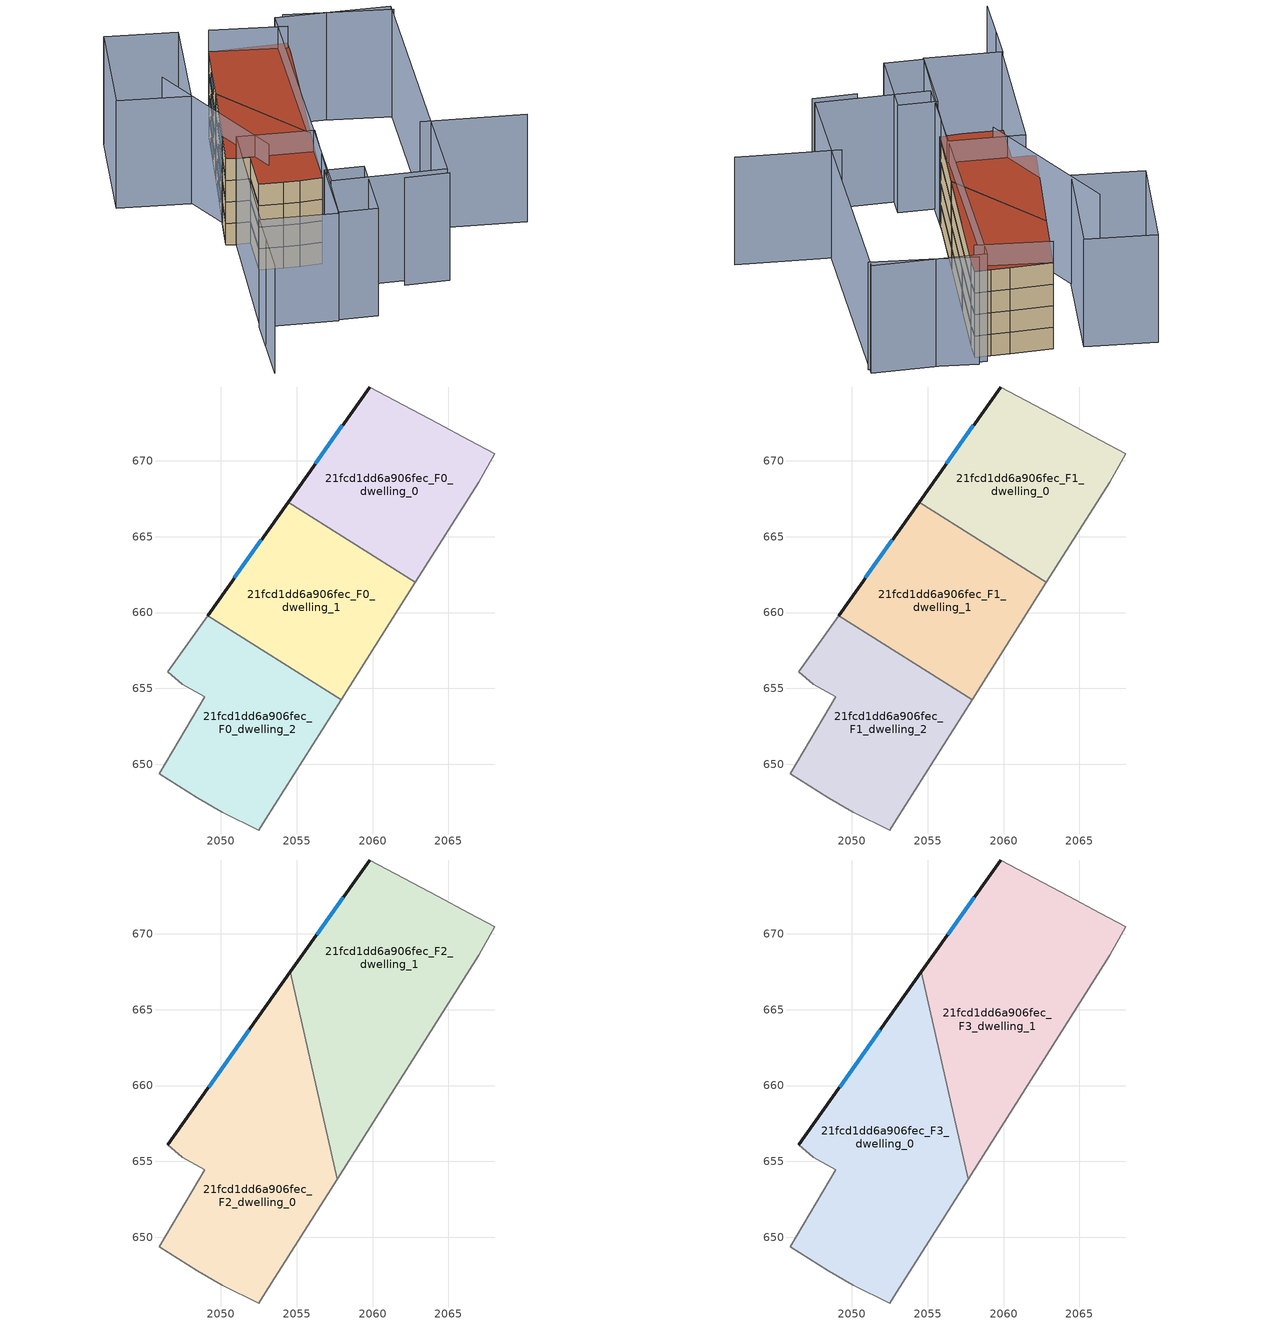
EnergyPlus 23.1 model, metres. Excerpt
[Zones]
21fcd1dd6a906fec_F0_dwelling_0
 floor ground (EU_floor_Construction): 2066.37,671.35 2068.05,670.47 2066.99,668.59 2062.82,661.98 2054.43,667.28 2059.81,674.87 2064.3,672.47 z0
 wall outside (EU_wall_Construction): 2059.81,674.87 2054.43,667.28 z0:3
 wall adiabatic (EU_wall_Construction): 2062.82,661.98 2066.99,668.59 2068.05,670.47 2066.37,671.35 2064.3,672.47 2059.81,674.87 z0:3
 wall to 21fcd1dd6a906fec_F0_dwelling_1 (EU_wall_Construction): 2054.43,667.28 2062.82,661.98 z0:3
 window (EU_Window_Construction): 2058.01,672.34 2056.22,669.81 z1:2
21fcd1dd6a906fec_F0_dwelling_1
 floor ground (EU_floor_Construction): 2062.82,661.98 2057.93,654.25 2049.14,659.8 2054.43,667.28 z0
 wall outside (EU_wall_Construction): 2054.43,667.28 2049.14,659.8 z0:3
 wall to 21fcd1dd6a906fec_F0_dwelling_2 (EU_wall_Construction): 2049.14,659.8 2057.93,654.25 z0:3
 wall adiabatic (EU_wall_Construction): 2057.93,654.25 2062.82,661.98 z0:3
 window (EU_Window_Construction): 2052.67,664.79 2050.9,662.3 z1:2
21fcd1dd6a906fec_F0_dwelling_2
 floor ground (EU_floor_Construction): 2057.93,654.25 2052.92,646.35 2052.51,645.67 2050.09,646.83 2048.45,647.81 2045.95,649.38 2048.93,654.45 2047.47,655.29 2046.5,656.09 2049.14,659.8 z0
 wall adiabatic (EU_wall_Construction): 2049.14,659.8 2046.5,656.09 2047.47,655.29 2048.93,654.45 2045.95,649.38 2048.45,647.81 2050.09,646.83 2052.51,645.67 2052.92,646.35 2057.93,654.25 z0:3
21fcd1dd6a906fec_F1_dwelling_0
 floor to 21fcd1dd6a906fec_F0_dwelling_0 (EU_floor_Construction): 2066.37,671.35 2068.05,670.47 2066.99,668.59 2062.82,661.98 2054.43,667.28 2059.81,674.87 2064.3,672.47 z3
 wall outside (EU_wall_Construction): 2059.81,674.87 2054.43,667.28 z3:6
 wall adiabatic (EU_wall_Construction): 2062.82,661.98 2066.99,668.59 2068.05,670.47 2066.37,671.35 2064.3,672.47 2059.81,674.87 z3:6
 wall to 21fcd1dd6a906fec_F1_dwelling_1 (EU_wall_Construction): 2054.43,667.28 2062.82,661.98 z3:6
 window (EU_Window_Construction): 2058.01,672.34 2056.22,669.81 z4:5
21fcd1dd6a906fec_F1_dwelling_1
 floor to 21fcd1dd6a906fec_F0_dwelling_1 (EU_floor_Construction): 2062.82,661.98 2057.93,654.25 2049.14,659.8 2054.43,667.28 z3
 wall outside (EU_wall_Construction): 2054.43,667.28 2049.14,659.8 z3:6
 wall to 21fcd1dd6a906fec_F1_dwelling_2 (EU_wall_Construction): 2049.14,659.8 2057.93,654.25 z3:6
 wall adiabatic (EU_wall_Construction): 2057.93,654.25 2062.82,661.98 z3:6
 window (EU_Window_Construction): 2052.67,664.79 2050.9,662.3 z4:5
21fcd1dd6a906fec_F1_dwelling_2
 floor to 21fcd1dd6a906fec_F0_dwelling_2 (EU_floor_Construction): 2057.93,654.25 2052.92,646.35 2052.51,645.67 2050.09,646.83 2048.45,647.81 2045.95,649.38 2048.93,654.45 2047.47,655.29 2046.5,656.09 2049.14,659.8 z3
 wall adiabatic (EU_wall_Construction): 2049.14,659.8 2046.5,656.09 2047.47,655.29 2048.93,654.45 2045.95,649.38 2048.45,647.81 2050.09,646.83 2052.51,645.67 2052.92,646.35 2057.93,654.25 z3:6
21fcd1dd6a906fec_F2_dwelling_0
 floor to 21fcd1dd6a906fec_F1_dwelling_2 (EU_floor_Construction): 2057.51,654.51 2057.66,653.84 2052.92,646.35 2052.51,645.67 2050.09,646.83 2048.45,647.81 2045.95,649.38 2048.93,654.45 2047.47,655.29 2046.5,656.09 2049.14,659.8 z6
 floor to 21fcd1dd6a906fec_F1_dwelling_1 (EU_floor_Construction): 2054.66,667.14 2057.51,654.51 2049.14,659.8 2054.43,667.28 z6
 floor to 21fcd1dd6a906fec_F1_dwelling_0 (EU_floor_Construction): 2054.58,667.49 2054.66,667.14 2054.43,667.28 z6
 wall outside (EU_wall_Construction): 2054.58,667.49 2046.5,656.09 z6:9
 wall adiabatic (EU_wall_Construction): 2046.5,656.09 2047.47,655.29 2048.93,654.45 2045.95,649.38 2048.45,647.81 2050.09,646.83 2052.51,645.67 2052.92,646.35 2057.66,653.84 z6:9
 wall to 21fcd1dd6a906fec_F2_dwelling_1 (EU_wall_Construction): 2057.66,653.84 2054.58,667.49 z6:9
 window (EU_Window_Construction): 2051.89,663.69 2049.2,659.89 z7:8
21fcd1dd6a906fec_F2_dwelling_1
 floor to 21fcd1dd6a906fec_F1_dwelling_0 (EU_floor_Construction): 2066.37,671.35 2068.05,670.47 2066.99,668.59 2062.82,661.98 2054.66,667.14 2054.58,667.49 2059.81,674.87 2064.3,672.47 z6
 floor to 21fcd1dd6a906fec_F1_dwelling_2 (EU_floor_Construction): 2057.93,654.25 2057.66,653.84 2057.51,654.51 z6
 floor to 21fcd1dd6a906fec_F1_dwelling_1 (EU_floor_Construction): 2062.82,661.98 2057.93,654.25 2057.51,654.51 2054.66,667.14 z6
 wall outside (EU_wall_Construction): 2059.81,674.87 2054.58,667.49 z6:9
 wall adiabatic (EU_wall_Construction): 2057.66,653.84 2066.99,668.59 2068.05,670.47 2066.37,671.35 2064.3,672.47 2059.81,674.87 z6:9
 window (EU_Window_Construction): 2058.06,672.41 2056.32,669.95 z7:8
21fcd1dd6a906fec_F3_dwelling_0
 floor to 21fcd1dd6a906fec_F2_dwelling_0 (EU_floor_Construction): 2054.58,667.49 2057.66,653.84 2052.92,646.35 2052.51,645.67 2050.09,646.83 2048.45,647.81 2045.95,649.38 2048.93,654.45 2047.47,655.29 2046.5,656.09 z9
 wall outside (EU_wall_Construction): 2054.58,667.49 2046.5,656.09 z9:12
 wall adiabatic (EU_wall_Construction): 2046.5,656.09 2047.47,655.29 2048.93,654.45 2045.95,649.38 2048.45,647.81 2050.09,646.83 2052.51,645.67 2052.92,646.35 2057.66,653.84 z9:12
 wall to 21fcd1dd6a906fec_F3_dwelling_1 (EU_wall_Construction): 2057.66,653.84 2054.58,667.49 z9:12
 window (EU_Window_Construction): 2051.89,663.69 2049.2,659.89 z10:11
 roof outside (EU_roof_Construction): 2052.92,646.35 2057.66,653.84 2054.58,667.49 2046.5,656.09 2047.47,655.29 2048.93,654.45 2045.95,649.38 2048.45,647.81 2050.09,646.83 2052.51,645.67 z12
21fcd1dd6a906fec_F3_dwelling_1
 floor to 21fcd1dd6a906fec_F2_dwelling_1 (EU_floor_Construction): 2066.37,671.35 2068.05,670.47 2066.99,668.59 2057.66,653.84 2054.58,667.49 2059.81,674.87 2064.3,672.47 z9
 wall outside (EU_wall_Construction): 2059.81,674.87 2054.58,667.49 z9:12
 wall adiabatic (EU_wall_Construction): 2057.66,653.84 2066.99,668.59 2068.05,670.47 2066.37,671.35 2064.3,672.47 2059.81,674.87 z9:12
 window (EU_Window_Construction): 2058.06,672.41 2056.32,669.95 z10:11
 roof outside (EU_roof_Construction): 2057.66,653.84 2066.99,668.59 2068.05,670.47 2066.37,671.35 2064.3,672.47 2059.81,674.87 2054.58,667.49 z12
shading: 2033.13,631.31 2036.02,636.39 / 2056.93,635.91 2061.64,633.34 / 2035.98,636.33 2038.04,639.97 / 2049.13,670.7 2049.38,651.62 / 2076.68,637.08 2065.99,643.9 / 2079.24,664.42 2068.52,671.85 / 2067.41,669.54 2059.8,674.87 / 2050.34,632.92 2046.19,635.3 / 2046.19,635.3 2050.74,643.23 / 2050.74,643.23 2054.89,640.85 / 2054.89,640.85 2050.34,632.92 / 2038.15,639.91 2047.49,655.32 / 2047.49,655.32 2055.44,650.5 / 2055.44,650.5 2046.1,635.09 / 2046.1,635.09 2038.15,639.91 / 2079.43,665.14 2061.92,634.13 / 2061.92,634.13 2049.87,640.94 / 2049.87,640.94 2067.38,671.95 / 2067.38,671.95 2079.43,665.14 / 2056.81,676.89 2049.06,665.36 / 2049.06,665.36 2041.75,670.27 / 2041.75,670.27 2049.51,681.8 / 2049.51,681.8 2056.81,676.89 z0:15
[Building]
EU S2 Campaign: North Axis=0; Terrain=City; Solar Distribution=FullExterior
[Site:Location]
Bologna: Latitude=44.5; Longitude=11.25; Time Zone=1; Elevation=37
[SizingPeriod:WeatherFileDays]
AnnualSizingPeriod: Begin Month=1; Begin Day of Month=1; End Month=12; End Day of Month=31; Day of Week for Start Day=Monday; Use Weather File Daylight Saving Period=No; Use Weather File Rain and Snow Indicators=No
[MATERIAL]
EU_InternalMass_Material: Roughness=MediumRough; Thickness=0.1; Conductivity=1; Density=1800; Specific Heat=900; Thermal Absorptance=0.9; Solar Absorptance=0.7; Visible Absorptance=0.7
[MATERIAL:NOMASS] Roughness=MediumRough; Thermal Absorptance=0.9; Solar Absorptance=0.7; Visible Absorptance=0.7
Name | Thermal Resistance
EU_wall_NoMass | 0.937881
EU_roof_NoMass | 0.548572
EU_floor_NoMass | 0.71348
[WINDOWMATERIAL:SIMPLEGLAZINGSYSTEM]
EU_Window_SimpleGlazing: UFactor=4.25633; Solar Heat Gain Coefficient=0.85; Visible Transmittance=0.85
[CONSTRUCTION]
EU_wall_Construction: EU_wall_NoMass
EU_roof_Construction: EU_roof_NoMass
EU_floor_Construction: EU_floor_NoMass
EU_Window_Construction: EU_Window_SimpleGlazing
EU_InternalMass_Construction: EU_InternalMass_Material
[ZONE] Type=1; Multiplier=1; Ceiling Height=autocalculate; Floor Area=autocalculate; Part of Total Floor Area=Yes
Name | Volume
21fcd1dd6a906fec_F0_dwelling_0; 21fcd1dd6a906fec_F1_dwelling_0 | 278.787
21fcd1dd6a906fec_F2_dwelling_0; 21fcd1dd6a906fec_F3_dwelling_0 | 418.191
21fcd1dd6a906fec_F0_dwelling_1; 21fcd1dd6a906fec_F1_dwelling_1 | 278.788
21fcd1dd6a906fec_F2_dwelling_1; 21fcd1dd6a906fec_F3_dwelling_1 | 418.202
21fcd1dd6a906fec_F0_dwelling_2; 21fcd1dd6a906fec_F1_dwelling_2 | 278.804
[INTERNALMASS] Construction=EU_InternalMass_Construction
Name | Zone or ZoneList | Surface Area
21fcd1dd6a906fec_F0_dwelling_0_EU_InternalMass | 21fcd1dd6a906fec_F0_dwelling_0 | 92.9292
21fcd1dd6a906fec_F0_dwelling_1_EU_InternalMass | 21fcd1dd6a906fec_F0_dwelling_1 | 92.9297
21fcd1dd6a906fec_F0_dwelling_2_EU_InternalMass | 21fcd1dd6a906fec_F0_dwelling_2 | 92.9345
21fcd1dd6a906fec_F1_dwelling_0_EU_InternalMass | 21fcd1dd6a906fec_F1_dwelling_0 | 92.9292
21fcd1dd6a906fec_F1_dwelling_1_EU_InternalMass | 21fcd1dd6a906fec_F1_dwelling_1 | 92.9297
21fcd1dd6a906fec_F1_dwelling_2_EU_InternalMass | 21fcd1dd6a906fec_F1_dwelling_2 | 92.9345
21fcd1dd6a906fec_F2_dwelling_0_EU_InternalMass | 21fcd1dd6a906fec_F2_dwelling_0 | 139.397
21fcd1dd6a906fec_F2_dwelling_1_EU_InternalMass | 21fcd1dd6a906fec_F2_dwelling_1 | 139.401
21fcd1dd6a906fec_F3_dwelling_0_EU_InternalMass | 21fcd1dd6a906fec_F3_dwelling_0 | 139.397
21fcd1dd6a906fec_F3_dwelling_1_EU_InternalMass | 21fcd1dd6a906fec_F3_dwelling_1 | 139.401
[OTHEREQUIPMENT] Fuel Type=Electricity; Design Level Calculation Method=Watts/Area; Power per Zone Floor Area=1; Fraction Latent=0; Fraction Radiant=0; Fraction Lost=0; Carbon Dioxide Generation Rate=0; EndUse Subcategory=EU_Step8_InternalGains
Name | Zone or ZoneList or Space or SpaceList | Schedule
EU_Step8_InternalGain_21fcd1dd6a906fec_F0_dwelling_0_f000 | 21fcd1dd6a906fec_F0_dwelling_0 | EU_Step8_GainSchedule_21fcd1dd6a906fec_F0_dwelling_0_f000
EU_Step8_InternalGain_21fcd1dd6a906fec_F0_dwelling_1_f000 | 21fcd1dd6a906fec_F0_dwelling_1 | EU_Step8_GainSchedule_21fcd1dd6a906fec_F0_dwelling_1_f000
EU_Step8_InternalGain_21fcd1dd6a906fec_F0_dwelling_2_f000 | 21fcd1dd6a906fec_F0_dwelling_2 | EU_Step8_GainSchedule_21fcd1dd6a906fec_F0_dwelling_2_f000
EU_Step8_InternalGain_21fcd1dd6a906fec_F1_dwelling_0_f000 | 21fcd1dd6a906fec_F1_dwelling_0 | EU_Step8_GainSchedule_21fcd1dd6a906fec_F1_dwelling_0_f000
EU_Step8_InternalGain_21fcd1dd6a906fec_F1_dwelling_1_f000 | 21fcd1dd6a906fec_F1_dwelling_1 | EU_Step8_GainSchedule_21fcd1dd6a906fec_F1_dwelling_1_f000
EU_Step8_InternalGain_21fcd1dd6a906fec_F1_dwelling_2_f000 | 21fcd1dd6a906fec_F1_dwelling_2 | EU_Step8_GainSchedule_21fcd1dd6a906fec_F1_dwelling_2_f000
EU_Step8_InternalGain_21fcd1dd6a906fec_F2_dwelling_0_f000 | 21fcd1dd6a906fec_F2_dwelling_0 | EU_Step8_GainSchedule_21fcd1dd6a906fec_F2_dwelling_0_f000
EU_Step8_InternalGain_21fcd1dd6a906fec_F2_dwelling_1_f000 | 21fcd1dd6a906fec_F2_dwelling_1 | EU_Step8_GainSchedule_21fcd1dd6a906fec_F2_dwelling_1_f000
EU_Step8_InternalGain_21fcd1dd6a906fec_F3_dwelling_0_f000 | 21fcd1dd6a906fec_F3_dwelling_0 | EU_Step8_GainSchedule_21fcd1dd6a906fec_F3_dwelling_0_f000
EU_Step8_InternalGain_21fcd1dd6a906fec_F3_dwelling_1_f000 | 21fcd1dd6a906fec_F3_dwelling_1 | EU_Step8_GainSchedule_21fcd1dd6a906fec_F3_dwelling_1_f000
[ZONEVENTILATION:DESIGNFLOWRATE] Schedule=EU_AlwaysOn; Design Flow Rate Calculation Method=AirChanges/Hour; Air Changes per Hour=0.687892; Ventilation Type=Natural; Fan Pressure Rise=0; Fan Total Efficiency=1; Constant Term Coefficient=1; Temperature Term Coefficient=0; Velocity Term Coefficient=0; Velocity Squared Term Coefficient=0; Minimum Indoor Temperature=-100; Maximum Indoor Temperature=100; Delta Temperature=-100; Minimum Outdoor Temperature=-100; Maximum Outdoor Temperature=100; Maximum Wind Speed=40
Name | Zone or ZoneList or Space or SpaceList
EU_ConstantAir_21fcd1dd6a906fec_F0_dwelling_0 | 21fcd1dd6a906fec_F0_dwelling_0
EU_ConstantAir_21fcd1dd6a906fec_F0_dwelling_1 | 21fcd1dd6a906fec_F0_dwelling_1
EU_ConstantAir_21fcd1dd6a906fec_F0_dwelling_2 | 21fcd1dd6a906fec_F0_dwelling_2
EU_ConstantAir_21fcd1dd6a906fec_F1_dwelling_0 | 21fcd1dd6a906fec_F1_dwelling_0
EU_ConstantAir_21fcd1dd6a906fec_F1_dwelling_1 | 21fcd1dd6a906fec_F1_dwelling_1
EU_ConstantAir_21fcd1dd6a906fec_F1_dwelling_2 | 21fcd1dd6a906fec_F1_dwelling_2
EU_ConstantAir_21fcd1dd6a906fec_F2_dwelling_0 | 21fcd1dd6a906fec_F2_dwelling_0
EU_ConstantAir_21fcd1dd6a906fec_F2_dwelling_1 | 21fcd1dd6a906fec_F2_dwelling_1
EU_ConstantAir_21fcd1dd6a906fec_F3_dwelling_0 | 21fcd1dd6a906fec_F3_dwelling_0
EU_ConstantAir_21fcd1dd6a906fec_F3_dwelling_1 | 21fcd1dd6a906fec_F3_dwelling_1
[HVACTEMPLATE:THERMOSTAT] Constant Heating Setpoint=20; Constant Cooling Setpoint=50
EU_HeatOnly_21fcd1dd6a906fec_F0_dwelling_0; EU_HeatOnly_21fcd1dd6a906fec_F0_dwelling_1; EU_HeatOnly_21fcd1dd6a906fec_F0_dwelling_2; EU_HeatOnly_21fcd1dd6a906fec_F1_dwelling_0; EU_HeatOnly_21fcd1dd6a906fec_F1_dwelling_1; EU_HeatOnly_21fcd1dd6a906fec_F1_dwelling_2; EU_HeatOnly_21fcd1dd6a906fec_F2_dwelling_0; EU_HeatOnly_21fcd1dd6a906fec_F2_dwelling_1; EU_HeatOnly_21fcd1dd6a906fec_F3_dwelling_0; EU_HeatOnly_21fcd1dd6a906fec_F3_dwelling_1
[HVACTEMPLATE:ZONE:IDEALLOADSAIRSYSTEM] System Availability Schedule=EU_AlwaysOn; Maximum Heating Supply Air Temperature=50; Minimum Cooling Supply Air Temperature=13; Maximum Heating Supply Air Humidity Ratio=0.0156; Minimum Cooling Supply Air Humidity Ratio=0.0077; Heating Limit=NoLimit; Cooling Limit=NoLimit; Heating Availability Schedule=EU_AlwaysOn; Cooling Availability Schedule=EU_CoolingOff; Dehumidification Control Type=ConstantSensibleHeatRatio; Cooling Sensible Heat Ratio=0.7; Dehumidification Setpoint=60; Humidification Control Type=None; Humidification Setpoint=30; Outdoor Air Method=None; Outdoor Air Flow Rate per Person=0.00944; Outdoor Air Flow Rate per Zone Floor Area=0; Outdoor Air Flow Rate per Zone=0; Demand Controlled Ventilation Type=None; Outdoor Air Economizer Type=NoEconomizer; Heat Recovery Type=None; Sensible Heat Recovery Effectiveness=0.7; Latent Heat Recovery Effectiveness=0.65
Name | Template Thermostat
21fcd1dd6a906fec_F0_dwelling_0 | EU_HeatOnly_21fcd1dd6a906fec_F0_dwelling_0
21fcd1dd6a906fec_F0_dwelling_1 | EU_HeatOnly_21fcd1dd6a906fec_F0_dwelling_1
21fcd1dd6a906fec_F0_dwelling_2 | EU_HeatOnly_21fcd1dd6a906fec_F0_dwelling_2
21fcd1dd6a906fec_F1_dwelling_0 | EU_HeatOnly_21fcd1dd6a906fec_F1_dwelling_0
21fcd1dd6a906fec_F1_dwelling_1 | EU_HeatOnly_21fcd1dd6a906fec_F1_dwelling_1
21fcd1dd6a906fec_F1_dwelling_2 | EU_HeatOnly_21fcd1dd6a906fec_F1_dwelling_2
21fcd1dd6a906fec_F2_dwelling_0 | EU_HeatOnly_21fcd1dd6a906fec_F2_dwelling_0
21fcd1dd6a906fec_F2_dwelling_1 | EU_HeatOnly_21fcd1dd6a906fec_F2_dwelling_1
21fcd1dd6a906fec_F3_dwelling_0 | EU_HeatOnly_21fcd1dd6a906fec_F3_dwelling_0
21fcd1dd6a906fec_F3_dwelling_1 | EU_HeatOnly_21fcd1dd6a906fec_F3_dwelling_1
[SIZING:ZONE] Zone Cooling Design Supply Air Temperature Input Method=SupplyAirTemperature; Zone Cooling Design Supply Air Temperature=13; Zone Heating Design Supply Air Temperature Input Method=SupplyAirTemperature; Zone Heating Design Supply Air Temperature=50; Zone Cooling Design Supply Air Humidity Ratio=0.008; Zone Heating Design Supply Air Humidity Ratio=0.008; Cooling Design Air Flow Method=DesignDay; Cooling Design Air Flow Rate=0; Cooling Minimum Air Flow per Zone Floor Area=0.000762; Cooling Minimum Air Flow=0; Cooling Minimum Air Flow Fraction=0.2; Heating Design Air Flow Method=DesignDay; Heating Design Air Flow Rate=0; Heating Maximum Air Flow per Zone Floor Area=0.002032; Heating Maximum Air Flow=0.141576; Heating Maximum Air Flow Fraction=0.3; Account for Dedicated Outdoor Air System=No; Dedicated Outdoor Air System Control Strategy=NeutralSupplyAir; Dedicated Outdoor Air Low Setpoint Temperature for Design=autosize; Dedicated Outdoor Air High Setpoint Temperature for Design=autosize; Zone Load Sizing Method=Sensible Load Only No Latent Load; Zone Latent Cooling Design Supply Air Humidity Ratio Input Method=HumidityRatioDifference; Zone Cooling Design Supply Air Humidity Ratio Difference=0.005; Zone Latent Heating Design Supply Air Humidity Ratio Input Method=HumidityRatioDifference; Zone Humidification Design Supply Air Humidity Ratio Difference=0.005
21fcd1dd6a906fec_F0_dwelling_0; 21fcd1dd6a906fec_F0_dwelling_1; 21fcd1dd6a906fec_F0_dwelling_2; 21fcd1dd6a906fec_F1_dwelling_0; 21fcd1dd6a906fec_F1_dwelling_1; 21fcd1dd6a906fec_F1_dwelling_2; 21fcd1dd6a906fec_F2_dwelling_0; 21fcd1dd6a906fec_F2_dwelling_1; 21fcd1dd6a906fec_F3_dwelling_0; 21fcd1dd6a906fec_F3_dwelling_1
[SCHEDULE:CONSTANT]
Name | Hourly Value
EU_AlwaysOn | 1
EU_CoolingOff | 0
[SCHEDULE:FILE] Column Number=1; Rows to Skip at Top=0; Number of Hours of Data=8760; Column Separator=Comma; Interpolate to Timestep=No; Minutes per Item=60; Adjust Schedule for Daylight Savings=Yes
Name | File
EU_Step8_GainSchedule_21fcd1dd6a906fec_F0_dwelling_0_f000 | ../../schedules/21fcd1dd6a906fec/21fcd1dd6a906fec_F0_dwelling_0_f000_gain.csv
EU_Step8_GainSchedule_21fcd1dd6a906fec_F0_dwelling_1_f000 | ../../schedules/21fcd1dd6a906fec/21fcd1dd6a906fec_F0_dwelling_1_f000_gain.csv
EU_Step8_GainSchedule_21fcd1dd6a906fec_F0_dwelling_2_f000 | ../../schedules/21fcd1dd6a906fec/21fcd1dd6a906fec_F0_dwelling_2_f000_gain.csv
EU_Step8_GainSchedule_21fcd1dd6a906fec_F1_dwelling_0_f000 | ../../schedules/21fcd1dd6a906fec/21fcd1dd6a906fec_F1_dwelling_0_f000_gain.csv
EU_Step8_GainSchedule_21fcd1dd6a906fec_F1_dwelling_1_f000 | ../../schedules/21fcd1dd6a906fec/21fcd1dd6a906fec_F1_dwelling_1_f000_gain.csv
EU_Step8_GainSchedule_21fcd1dd6a906fec_F1_dwelling_2_f000 | ../../schedules/21fcd1dd6a906fec/21fcd1dd6a906fec_F1_dwelling_2_f000_gain.csv
EU_Step8_GainSchedule_21fcd1dd6a906fec_F2_dwelling_0_f000 | ../../schedules/21fcd1dd6a906fec/21fcd1dd6a906fec_F2_dwelling_0_f000_gain.csv
EU_Step8_GainSchedule_21fcd1dd6a906fec_F2_dwelling_1_f000 | ../../schedules/21fcd1dd6a906fec/21fcd1dd6a906fec_F2_dwelling_1_f000_gain.csv
EU_Step8_GainSchedule_21fcd1dd6a906fec_F3_dwelling_0_f000 | ../../schedules/21fcd1dd6a906fec/21fcd1dd6a906fec_F3_dwelling_0_f000_gain.csv
EU_Step8_GainSchedule_21fcd1dd6a906fec_F3_dwelling_1_f000 | ../../schedules/21fcd1dd6a906fec/21fcd1dd6a906fec_F3_dwelling_1_f000_gain.csv
